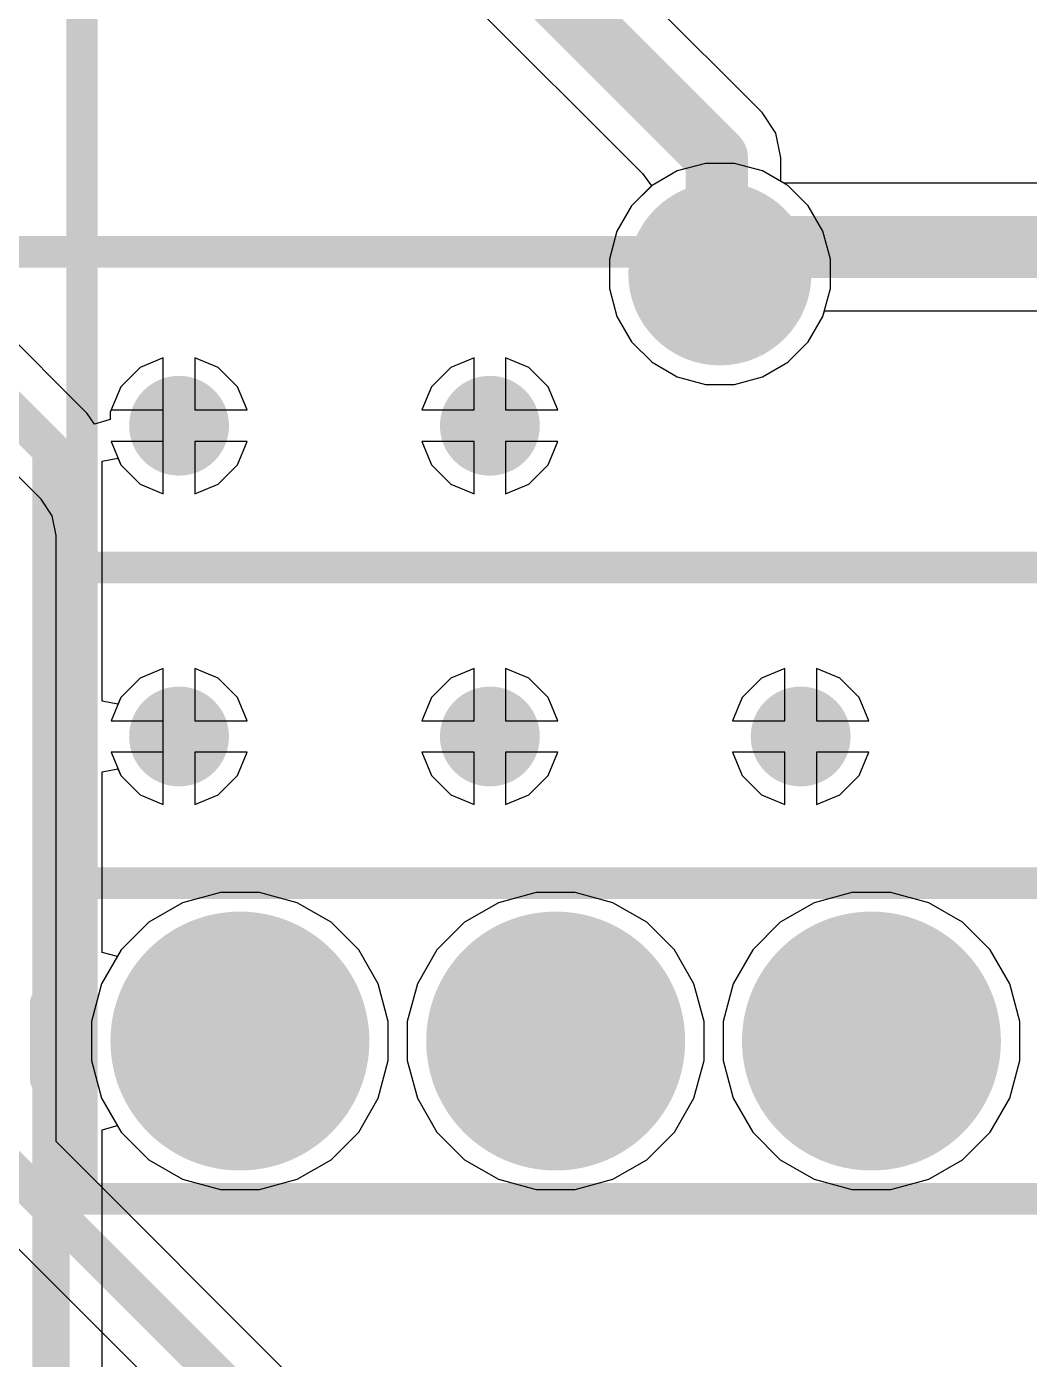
# Model space of a CAD drawing. Header units: inches. Extents: x -0.01 to 4.3, y -0.01 to 7.88.
# Drawn here: x 3.5935 to 3.911, y 7.0862 to 7.5083 of the extents above; entities that cross this region are included whole.
import ezdxf

# ---------------------------------------------------------------- set-up
doc = ezdxf.new("R2010")
doc.units = ezdxf.units.IN
doc.header["$MEASUREMENT"] = 0
for name, color, linetype in [('Bottom Layer', 5, 'Continuous'), ('Bottom Solder', 6, 'Continuous'), ('Multi-Layer', 9, 'Continuous'), ('Pad Holes', 156, 'Continuous'), ('Top Layer', 1, 'Continuous'), ('Top Overlay', 2, 'Continuous'), ('Top Solder', 216, 'Continuous'), ('Via Holes', 16, 'Continuous')]:
    doc.layers.add(name, color=color, linetype=linetype)

# ---------------------------------------------------------------- blocks, each defined once
blk = doc.blocks.new('B___P____31')
at = {"layer": 'Bottom Layer'}
h = blk.add_hatch(color=5, dxfattribs=at)
edge = h.paths.add_edge_path()
edge.add_arc((-0.05, -0.8), 0.037, 0, 360)
h = blk.add_hatch(color=5, dxfattribs=at)
edge = h.paths.add_edge_path()
edge.add_arc((0.05, -0.8), 0.037, 0, 360)
h = blk.add_hatch(color=5, dxfattribs=at)
edge = h.paths.add_edge_path()
edge.add_arc((0.15, -0.8), 0.037, 0, 360)
at = {"layer": 'Bottom Solder'}
h = blk.add_hatch(color=6, dxfattribs=at)
edge = h.paths.add_edge_path()
edge.add_arc((-0.05, -0.8), 0.041, 0, 360)
h = blk.add_hatch(color=6, dxfattribs=at)
edge = h.paths.add_edge_path()
edge.add_arc((0.05, -0.8), 0.041, 0, 360)
h = blk.add_hatch(color=6, dxfattribs=at)
edge = h.paths.add_edge_path()
edge.add_arc((0.15, -0.8), 0.041, 0, 360)
at = {"layer": 'Multi-Layer'}
h = blk.add_hatch(color=9, dxfattribs=at)
edge = h.paths.add_edge_path()
edge.add_arc((-0.05, -0.8), 0.037, 0, 360)
h = blk.add_hatch(color=9, dxfattribs=at)
edge = h.paths.add_edge_path()
edge.add_arc((0.05, -0.8), 0.037, 0, 360)
h = blk.add_hatch(color=9, dxfattribs=at)
edge = h.paths.add_edge_path()
edge.add_arc((0.15, -0.8), 0.037, 0, 360)
at = {"layer": 'Pad Holes'}
h = blk.add_hatch(color=7, dxfattribs=at)
edge = h.paths.add_edge_path()
edge.add_arc((-0.05, -0.8), 0.02, 0, 360)
h = blk.add_hatch(color=7, dxfattribs=at)
edge = h.paths.add_edge_path()
edge.add_arc((0.05, -0.8), 0.02, 0, 360)
h = blk.add_hatch(color=7, dxfattribs=at)
edge = h.paths.add_edge_path()
edge.add_arc((0.15, -0.8), 0.02, 0, 360)
at = {"layer": 'Top Layer'}
h = blk.add_hatch(color=1, dxfattribs=at)
edge = h.paths.add_edge_path()
edge.add_arc((-0.05, -0.8), 0.037, 0, 360)
h = blk.add_hatch(color=1, dxfattribs=at)
edge = h.paths.add_edge_path()
edge.add_arc((0.05, -0.8), 0.037, 0, 360)
h = blk.add_hatch(color=1, dxfattribs=at)
edge = h.paths.add_edge_path()
edge.add_arc((0.15, -0.8), 0.037, 0, 360)
at = {"layer": 'Top Solder'}
h = blk.add_hatch(color=216, dxfattribs=at)
edge = h.paths.add_edge_path()
edge.add_arc((-0.05, -0.8), 0.041, 0, 360)
h = blk.add_hatch(color=216, dxfattribs=at)
edge = h.paths.add_edge_path()
edge.add_arc((0.05, -0.8), 0.041, 0, 360)
h = blk.add_hatch(color=216, dxfattribs=at)
edge = h.paths.add_edge_path()
edge.add_arc((0.15, -0.8), 0.041, 0, 360)
at = {"layer": 'Top Overlay'}
for points in [[(0.2, -0.75, 0.01, 0.01, 0), (-0.2, -0.75, 0.01, 0.01, 0)], [(0.2, -0.75, 0.01, 0.01, 0), (0.2, -1.2, 0.01, 0.01, 0)], [(0.2, -0.85, 0.01, 0.01, 0), (-0.2, -0.85, 0.01, 0.01, 0)], [(0.2, -0.85, 0.01, 0.01, 0), (0.2, -0.95, 0.01, 0.01, 0)], [(0.2, -0.95, 0.01, 0.01, 0), (-0.2, -0.95, 0.01, 0.01, 0)], [(0.4, -1.05, 0.01, 0.01, 0), (-0.4, -1.05, 0.01, 0.01, 0)]]:
    blk.add_lwpolyline(points, format="xyseb", dxfattribs=at)
for points in [[(0.1975, -0.75, 0.005, 0.005, 1), (0.2025, -0.75, 0.005, 0.005, 1)], [(0.1975, -0.75, 0.005, 0.005, 1), (0.2025, -0.75, 0.005, 0.005, 1)], [(0.1975, -0.85, 0.005, 0.005, 1), (0.2025, -0.85, 0.005, 0.005, 1)], [(0.1975, -0.85, 0.005, 0.005, 1), (0.2025, -0.85, 0.005, 0.005, 1)], [(0.1975, -0.95, 0.005, 0.005, 1), (0.2025, -0.95, 0.005, 0.005, 1)], [(0.1975, -0.95, 0.005, 0.005, 1), (0.2025, -0.95, 0.005, 0.005, 1)]]:
    blk.add_lwpolyline(points, format="xyseb", close=True, dxfattribs=at)

msp = doc.modelspace()

# ---------------------------------------------------------------- hatches: boundary and pattern name
at = {"layer": 'Bottom Layer'}
h = msp.add_hatch(color=5, dxfattribs=at)
edge = h.paths.add_edge_path()
edge.add_arc((3.813, 7.43), 0.025, 0, 360)
h = msp.add_hatch(color=5, dxfattribs=at)
edge = h.paths.add_edge_path()
edge.add_arc((3.6417323, 7.3818898), 0.011811, 0, 360)
h = msp.add_hatch(color=5, dxfattribs=at)
edge = h.paths.add_edge_path()
edge.add_arc((3.7401575, 7.3818898), 0.011811, 0, 360)
h = msp.add_hatch(color=5, dxfattribs=at)
edge = h.paths.add_edge_path()
edge.add_arc((3.6417323, 7.2834646), 0.011811, 0, 360)
h = msp.add_hatch(color=5, dxfattribs=at)
edge = h.paths.add_edge_path()
edge.add_arc((3.7401575, 7.2834646), 0.011811, 0, 360)
h = msp.add_hatch(color=5, dxfattribs=at)
edge = h.paths.add_edge_path()
edge.add_arc((3.8385827, 7.2834646), 0.011811, 0, 360)
at = {"layer": 'Bottom Solder'}
h = msp.add_hatch(color=6, dxfattribs=at)
edge = h.paths.add_edge_path()
edge.add_arc((3.813, 7.43), 0.029, 0, 360)
h = msp.add_hatch(color=6, dxfattribs=at)
edge = h.paths.add_edge_path()
edge.add_arc((3.6417323, 7.3818898), 0.015811, 0, 360)
h = msp.add_hatch(color=6, dxfattribs=at)
edge = h.paths.add_edge_path()
edge.add_arc((3.7401575, 7.3818898), 0.015811, 0, 360)
h = msp.add_hatch(color=6, dxfattribs=at)
edge = h.paths.add_edge_path()
edge.add_arc((3.6417323, 7.2834646), 0.015811, 0, 360)
h = msp.add_hatch(color=6, dxfattribs=at)
edge = h.paths.add_edge_path()
edge.add_arc((3.7401575, 7.2834646), 0.015811, 0, 360)
h = msp.add_hatch(color=6, dxfattribs=at)
edge = h.paths.add_edge_path()
edge.add_arc((3.8385827, 7.2834646), 0.015811, 0, 360)
at = {"layer": 'Top Layer'}
h = msp.add_hatch(color=1, dxfattribs=at)
edge = h.paths.add_edge_path()
edge.add_arc((3.813, 7.43), 0.025, 0, 360)
h = msp.add_hatch(color=1, dxfattribs=at)
edge = h.paths.add_edge_path()
edge.add_arc((3.6417323, 7.3818898), 0.011811, 0, 360)
h = msp.add_hatch(color=1, dxfattribs=at)
edge = h.paths.add_edge_path()
edge.add_arc((3.7401575, 7.3818898), 0.011811, 0, 360)
h = msp.add_hatch(color=1, dxfattribs=at)
edge = h.paths.add_edge_path()
edge.add_arc((3.6417323, 7.2834646), 0.011811, 0, 360)
h = msp.add_hatch(color=1, dxfattribs=at)
edge = h.paths.add_edge_path()
edge.add_arc((3.7401575, 7.2834646), 0.011811, 0, 360)
h = msp.add_hatch(color=1, dxfattribs=at)
edge = h.paths.add_edge_path()
edge.add_arc((3.8385827, 7.2834646), 0.011811, 0, 360)
at = {"layer": 'Top Solder'}
h = msp.add_hatch(color=216, dxfattribs=at)
edge = h.paths.add_edge_path()
edge.add_arc((3.813, 7.43), 0.029, 0, 360)
h = msp.add_hatch(color=216, dxfattribs=at)
edge = h.paths.add_edge_path()
edge.add_arc((3.6417323, 7.3818898), 0.015811, 0, 360)
h = msp.add_hatch(color=216, dxfattribs=at)
edge = h.paths.add_edge_path()
edge.add_arc((3.7401575, 7.3818898), 0.015811, 0, 360)
h = msp.add_hatch(color=216, dxfattribs=at)
edge = h.paths.add_edge_path()
edge.add_arc((3.6417323, 7.2834646), 0.015811, 0, 360)
h = msp.add_hatch(color=216, dxfattribs=at)
edge = h.paths.add_edge_path()
edge.add_arc((3.7401575, 7.2834646), 0.015811, 0, 360)
h = msp.add_hatch(color=216, dxfattribs=at)
edge = h.paths.add_edge_path()
edge.add_arc((3.8385827, 7.2834646), 0.015811, 0, 360)
at = {"layer": 'Via Holes'}
h = msp.add_hatch(color=7, dxfattribs=at)
edge = h.paths.add_edge_path()
edge.add_arc((3.813, 7.43), 0.014, 0, 360)
h = msp.add_hatch(color=7, dxfattribs=at)
edge = h.paths.add_edge_path()
edge.add_arc((3.6417323, 7.3818898), 0.0059055, 0, 360)
h = msp.add_hatch(color=7, dxfattribs=at)
edge = h.paths.add_edge_path()
edge.add_arc((3.7401575, 7.3818898), 0.0059055, 0, 360)
h = msp.add_hatch(color=7, dxfattribs=at)
edge = h.paths.add_edge_path()
edge.add_arc((3.6417323, 7.2834646), 0.0059055, 0, 360)
h = msp.add_hatch(color=7, dxfattribs=at)
edge = h.paths.add_edge_path()
edge.add_arc((3.7401575, 7.2834646), 0.0059055, 0, 360)
h = msp.add_hatch(color=7, dxfattribs=at)
edge = h.paths.add_edge_path()
edge.add_arc((3.8385827, 7.2834646), 0.0059055, 0, 360)

# ---------------------------------------------------------------- linework, layer by layer
at = {"layer": 'Bottom Layer'}
for p, q in [((3.8263433, 7.4810866), (3.704096, 7.6033339)), ((3.6814104, 7.5687971), (3.7884626, 7.4617449)), ((3.8307289, 7.4745232), (3.8263433, 7.4810866)), ((3.8322689, 7.466781), (3.8307289, 7.4745232)), ((3.8322689, 7.4592896), (3.8322689, 7.466781)), ((3.7884626, 7.4617449), (3.7913832, 7.4578807)), ((3.8344905, 7.458007), (3.8322689, 7.4592896)), ((3.7913832, 7.4578807), (3.784993, 7.4514905)), ((3.841007, 7.4514905), (3.8344905, 7.458007)), ((3.784993, 7.4514905), (3.7803852, 7.4435095)), ((3.8456148, 7.4435095), (3.841007, 7.4514905)), ((3.7803852, 7.4435095), (3.778, 7.4346078)), ((3.848, 7.4346078), (3.8456148, 7.4435095)), ((3.778, 7.4346078), (3.778, 7.4253922)), ((3.848, 7.4253922), (3.848, 7.4346078)), ((3.778, 7.4253922), (3.7803852, 7.4164905)), ((3.8456148, 7.4164905), (3.848, 7.4253922)), ((3.7803852, 7.4164905), (3.784993, 7.4085095)), ((3.841007, 7.4085095), (3.8456148, 7.4164905)), ((3.5980224, 7.3586444), (3.5445776, 7.4120892)), ((3.784993, 7.4085095), (3.7915095, 7.401993)), ((3.8344905, 7.401993), (3.841007, 7.4085095)), ((3.6293774, 7.4003803), (3.6232418, 7.3942447)), ((3.6367323, 7.4034268), (3.6293774, 7.4003803)), ((3.6367323, 7.3868898), (3.6367323, 7.4034268)), ((3.6540872, 7.4003803), (3.6467323, 7.4034268)), ((3.6467323, 7.4034268), (3.6467323, 7.3868898)), ((3.6602228, 7.3942447), (3.6540872, 7.4003803)), ((3.7278026, 7.4003803), (3.721667, 7.3942447)), ((3.7351575, 7.4034268), (3.7278026, 7.4003803)), ((3.7351575, 7.3868898), (3.7351575, 7.4034268)), ((3.7525124, 7.4003803), (3.7451575, 7.4034268)), ((3.7451575, 7.4034268), (3.7451575, 7.3868898)), ((3.758648, 7.3942447), (3.7525124, 7.4003803)), ((3.7915095, 7.401993), (3.7994905, 7.3973852)), ((3.8265095, 7.3973852), (3.8344905, 7.401993)), ((3.7994905, 7.3973852), (3.8083922, 7.395)), ((3.8176078, 7.395), (3.8265095, 7.3973852)), ((3.6232418, 7.3942447), (3.6201953, 7.3868898)), ((3.6632693, 7.3868898), (3.6602228, 7.3942447)), ((3.721667, 7.3942447), (3.7186205, 7.3868898)), ((3.7616945, 7.3868898), (3.758648, 7.3942447)), ((3.8083922, 7.395), (3.8176078, 7.395)), ((3.6201953, 7.3868898), (3.6367323, 7.3868898)), ((3.6467323, 7.3868898), (3.6632693, 7.3868898)), ((3.7186205, 7.3868898), (3.7351575, 7.3868898)), ((3.7451575, 7.3868898), (3.7616945, 7.3868898)), ((3.6367323, 7.3768898), (3.6201953, 7.3768898)), ((3.6201953, 7.3768898), (3.6232418, 7.3695349)), ((3.6367323, 7.3603528), (3.6367323, 7.3768898)), ((3.6632693, 7.3768898), (3.6467323, 7.3768898)), ((3.6467323, 7.3768898), (3.6467323, 7.3603528)), ((3.6602228, 7.3695349), (3.6632693, 7.3768898)), ((3.7351575, 7.3768898), (3.7186205, 7.3768898)), ((3.7186205, 7.3768898), (3.721667, 7.3695349)), ((3.7351575, 7.3603528), (3.7351575, 7.3768898)), ((3.7616945, 7.3768898), (3.7451575, 7.3768898)), ((3.7451575, 7.3768898), (3.7451575, 7.3603528)), ((3.758648, 7.3695349), (3.7616945, 7.3768898)), ((3.6232418, 7.3695349), (3.6293774, 7.3633993)), ((3.6540872, 7.3633993), (3.6602228, 7.3695349)), ((3.721667, 7.3695349), (3.7278026, 7.3633993)), ((3.7525124, 7.3633993), (3.758648, 7.3695349)), ((3.6293774, 7.3633993), (3.6367323, 7.3603528)), ((3.6467323, 7.3603528), (3.6540872, 7.3633993)), ((3.7278026, 7.3633993), (3.7351575, 7.3603528)), ((3.7451575, 7.3603528), (3.7525124, 7.3633993)), ((3.6015378, 7.3533832), (3.5980224, 7.3586444)), ((3.6027723, 7.3471772), (3.6015378, 7.3533832)), ((3.6027723, 7.1551621), (3.6027723, 7.3471772)), ((3.6367323, 7.3050016), (3.6293774, 7.3019551)), ((3.6367323, 7.2884646), (3.6367323, 7.3050016)), ((3.6540872, 7.3019551), (3.6467323, 7.3050016)), ((3.6467323, 7.3050016), (3.6467323, 7.2884646)), ((3.7351575, 7.3050016), (3.7278026, 7.3019551)), ((3.7351575, 7.2884646), (3.7351575, 7.3050016)), ((3.7525124, 7.3019551), (3.7451575, 7.3050016)), ((3.7451575, 7.3050016), (3.7451575, 7.2884646)), ((3.8335827, 7.3050016), (3.8262278, 7.3019551)), ((3.8335827, 7.2884646), (3.8335827, 7.3050016)), ((3.8509376, 7.3019551), (3.8435827, 7.3050016)), ((3.8435827, 7.3050016), (3.8435827, 7.2884646)), ((3.6293774, 7.3019551), (3.6232418, 7.2958195)), ((3.6602228, 7.2958195), (3.6540872, 7.3019551)), ((3.7278026, 7.3019551), (3.721667, 7.2958195)), ((3.758648, 7.2958195), (3.7525124, 7.3019551)), ((3.8262278, 7.3019551), (3.8200922, 7.2958195)), ((3.8570732, 7.2958195), (3.8509376, 7.3019551)), ((3.6232418, 7.2958195), (3.6201953, 7.2884646)), ((3.6632693, 7.2884646), (3.6602228, 7.2958195)), ((3.721667, 7.2958195), (3.7186205, 7.2884646)), ((3.7616945, 7.2884646), (3.758648, 7.2958195)), ((3.8200922, 7.2958195), (3.8170457, 7.2884646)), ((3.8601197, 7.2884646), (3.8570732, 7.2958195)), ((3.6201953, 7.2884646), (3.6367323, 7.2884646)), ((3.6467323, 7.2884646), (3.6632693, 7.2884646)), ((3.7186205, 7.2884646), (3.7351575, 7.2884646)), ((3.7451575, 7.2884646), (3.7616945, 7.2884646)), ((3.8170457, 7.2884646), (3.8335827, 7.2884646)), ((3.8435827, 7.2884646), (3.8601197, 7.2884646)), ((3.6367323, 7.2784646), (3.6201953, 7.2784646)), ((3.6201953, 7.2784646), (3.6232418, 7.2711097)), ((3.6367323, 7.2619276), (3.6367323, 7.2784646)), ((3.6632693, 7.2784646), (3.6467323, 7.2784646)), ((3.6467323, 7.2784646), (3.6467323, 7.2619276)), ((3.6602228, 7.2711097), (3.6632693, 7.2784646)), ((3.7351575, 7.2784646), (3.7186205, 7.2784646)), ((3.7186205, 7.2784646), (3.721667, 7.2711097)), ((3.7351575, 7.2619276), (3.7351575, 7.2784646)), ((3.7616945, 7.2784646), (3.7451575, 7.2784646)), ((3.7451575, 7.2784646), (3.7451575, 7.2619276)), ((3.758648, 7.2711097), (3.7616945, 7.2784646)), ((3.8335827, 7.2784646), (3.8170457, 7.2784646)), ((3.8170457, 7.2784646), (3.8200922, 7.2711097)), ((3.8335827, 7.2619276), (3.8335827, 7.2784646)), ((3.8601197, 7.2784646), (3.8435827, 7.2784646)), ((3.8435827, 7.2784646), (3.8435827, 7.2619276)), ((3.8570732, 7.2711097), (3.8601197, 7.2784646)), ((3.6232418, 7.2711097), (3.6293774, 7.2649741)), ((3.6540872, 7.2649741), (3.6602228, 7.2711097)), ((3.721667, 7.2711097), (3.7278026, 7.2649741)), ((3.7525124, 7.2649741), (3.758648, 7.2711097)), ((3.8200922, 7.2711097), (3.8262278, 7.2649741)), ((3.8509376, 7.2649741), (3.8570732, 7.2711097)), ((3.6293774, 7.2649741), (3.6367323, 7.2619276)), ((3.6467323, 7.2619276), (3.6540872, 7.2649741)), ((3.7278026, 7.2649741), (3.7351575, 7.2619276)), ((3.7451575, 7.2619276), (3.7525124, 7.2649741)), ((3.8262278, 7.2649741), (3.8335827, 7.2619276)), ((3.8435827, 7.2619276), (3.8509376, 7.2649741)), ((3.6428587, 7.2307971), (3.6321413, 7.2246094)), ((3.6548123, 7.234), (3.6428587, 7.2307971)), ((3.6671877, 7.234), (3.6548123, 7.234)), ((3.6791413, 7.2307971), (3.6671877, 7.234)), ((3.6898587, 7.2246094), (3.6791413, 7.2307971)), ((3.7428587, 7.2307971), (3.7321413, 7.2246094)), ((3.7548123, 7.234), (3.7428587, 7.2307971)), ((3.7671877, 7.234), (3.7548123, 7.234)), ((3.7791413, 7.2307971), (3.7671877, 7.234)), ((3.7898587, 7.2246094), (3.7791413, 7.2307971)), ((3.8428587, 7.2307971), (3.8321413, 7.2246094)), ((3.8548123, 7.234), (3.8428587, 7.2307971)), ((3.8671877, 7.234), (3.8548123, 7.234)), ((3.8791413, 7.2307971), (3.8671877, 7.234)), ((3.8898587, 7.2246094), (3.8791413, 7.2307971)), ((3.6321413, 7.2246094), (3.6233906, 7.2158587)), ((3.6986094, 7.2158587), (3.6898587, 7.2246094)), ((3.7321413, 7.2246094), (3.7233906, 7.2158587)), ((3.7986094, 7.2158587), (3.7898587, 7.2246094)), ((3.8321413, 7.2246094), (3.8233906, 7.2158587)), ((3.8986094, 7.2158587), (3.8898587, 7.2246094)), ((3.6233906, 7.2158587), (3.6172029, 7.2051413)), ((3.7047971, 7.2051413), (3.6986094, 7.2158587)), ((3.7233906, 7.2158587), (3.7172029, 7.2051413)), ((3.8047971, 7.2051413), (3.7986094, 7.2158587)), ((3.8233906, 7.2158587), (3.8172029, 7.2051413)), ((3.9047971, 7.2051413), (3.8986094, 7.2158587)), ((3.6172029, 7.2051413), (3.614, 7.1931877)), ((3.708, 7.1931877), (3.7047971, 7.2051413)), ((3.7172029, 7.2051413), (3.714, 7.1931877)), ((3.808, 7.1931877), (3.8047971, 7.2051413)), ((3.8172029, 7.2051413), (3.814, 7.1931877)), ((3.908, 7.1931877), (3.9047971, 7.2051413)), ((3.614, 7.1931877), (3.614, 7.1808123)), ((3.708, 7.1808123), (3.708, 7.1931877)), ((3.714, 7.1931877), (3.714, 7.1808123)), ((3.808, 7.1808123), (3.808, 7.1931877)), ((3.814, 7.1931877), (3.814, 7.1808123)), ((3.908, 7.1808123), (3.908, 7.1931877)), ((3.614, 7.1808123), (3.6172029, 7.1688587)), ((3.7047971, 7.1688587), (3.708, 7.1808123)), ((3.714, 7.1808123), (3.7172029, 7.1688587)), ((3.8047971, 7.1688587), (3.808, 7.1808123)), ((3.814, 7.1808123), (3.8172029, 7.1688587)), ((3.9047971, 7.1688587), (3.908, 7.1808123)), ((3.6172029, 7.1688587), (3.6233906, 7.1581413)), ((3.6986094, 7.1581413), (3.7047971, 7.1688587)), ((3.7172029, 7.1688587), (3.7233906, 7.1581413)), ((3.7986094, 7.1581413), (3.8047971, 7.1688587)), ((3.8172029, 7.1688587), (3.8233906, 7.1581413)), ((3.8986094, 7.1581413), (3.9047971, 7.1688587)), ((3.7201444, 7.03779), (3.6027723, 7.1551621)), ((3.6233906, 7.1581413), (3.6321413, 7.1493906)), ((3.6898587, 7.1493906), (3.6986094, 7.1581413)), ((3.7233906, 7.1581413), (3.7321413, 7.1493906)), ((3.7898587, 7.1493906), (3.7986094, 7.1581413)), ((3.8233906, 7.1581413), (3.8321413, 7.1493906)), ((3.8898587, 7.1493906), (3.8986094, 7.1581413)), ((3.6321413, 7.1493906), (3.6428587, 7.1432029)), ((3.6791413, 7.1432029), (3.6898587, 7.1493906)), ((3.7321413, 7.1493906), (3.7428587, 7.1432029)), ((3.7791413, 7.1432029), (3.7898587, 7.1493906)), ((3.8321413, 7.1493906), (3.8428587, 7.1432029)), ((3.8791413, 7.1432029), (3.8898587, 7.1493906)), ((3.6428587, 7.1432029), (3.6548123, 7.14)), ((3.6671877, 7.14), (3.6791413, 7.1432029)), ((3.7428587, 7.1432029), (3.7548123, 7.14)), ((3.7671877, 7.14), (3.7791413, 7.1432029)), ((3.8428587, 7.1432029), (3.8548123, 7.14)), ((3.8671877, 7.14), (3.8791413, 7.1432029)), ((3.6548123, 7.14), (3.6671877, 7.14)), ((3.7548123, 7.14), (3.7671877, 7.14)), ((3.8548123, 7.14), (3.8671877, 7.14)), ((3.575088, 7.1369776), (3.698942, 7.0131236))]:
    msp.add_line(p, q, dxfattribs=at)
for points in [[(3.6897904, 7.5890283, 0.019685, 0.019685, 0), (3.8120377, 7.466781, 0.019685, 0.019685, 0)], [(3.8120377, 7.4309623, 0.019685, 0.019685, 0), (3.8120377, 7.466781, 0.019685, 0.019685, 0)], [(3.8120377, 7.4309623, 0.019685, 0.019685, 0), (3.813, 7.43, 0.019685, 0.019685, 0)], [(3.5865552, 7.1484448, 0.011811, 0.011811, 0), (3.73, 7.005, 0.011811, 0.011811, 0)]]:
    msp.add_lwpolyline(points, format="xyseb", dxfattribs=at)
for points in [[(3.8071165, 7.466781, 0.0098425, 0.0098425, 1), (3.8169589, 7.466781, 0.0098425, 0.0098425, 1)], [(3.8071165, 7.466781, 0.0098425, 0.0098425, 1), (3.8169589, 7.466781, 0.0098425, 0.0098425, 1)], [(3.8071165, 7.4309623, 0.0098425, 0.0098425, 1), (3.8169589, 7.4309623, 0.0098425, 0.0098425, 1)], [(3.8071165, 7.4309623, 0.0098425, 0.0098425, 1), (3.8169589, 7.4309623, 0.0098425, 0.0098425, 1)], [(3.8080788, 7.43, 0.0098425, 0.0098425, 1), (3.8179212, 7.43, 0.0098425, 0.0098425, 1)]]:
    msp.add_lwpolyline(points, format="xyseb", close=True, dxfattribs=at)
at = {"layer": 'Top Layer'}
for p, q in [((3.6126167, 7.3858082), (3.5049577, 7.4934672)), ((3.8083922, 7.465), (3.7994905, 7.4626148)), ((3.8176078, 7.465), (3.8083922, 7.465)), ((3.8265095, 7.4626148), (3.8176078, 7.465)), ((3.7994905, 7.4626148), (3.7915095, 7.458007)), ((3.8332256, 7.4587373), (3.8265095, 7.4626148)), ((4.1007941, 7.4587373), (3.8332256, 7.4587373)), ((3.7915095, 7.458007), (3.784993, 7.4514905)), ((3.784993, 7.4514905), (3.7803852, 7.4435095)), ((3.7803852, 7.4435095), (3.778, 7.4346078)), ((3.778, 7.4346078), (3.778, 7.4253922)), ((3.778, 7.4253922), (3.7803852, 7.4164905)), ((3.7803852, 7.4164905), (3.784993, 7.4085095)), ((3.841007, 7.4085095), (3.8456148, 7.4164905)), ((3.8456148, 7.4164905), (3.8460929, 7.4182749)), ((3.8460929, 7.4182749), (4.0924141, 7.4182749)), ((3.784993, 7.4085095), (3.7915095, 7.401993)), ((3.8344905, 7.401993), (3.841007, 7.4085095)), ((3.6293774, 7.4003803), (3.6232418, 7.3942447)), ((3.6367323, 7.4034268), (3.6293774, 7.4003803)), ((3.6367323, 7.3818898), (3.6367323, 7.4034268)), ((3.6540872, 7.4003803), (3.6467323, 7.4034268)), ((3.6467323, 7.4034268), (3.6467323, 7.3868898)), ((3.6602228, 7.3942447), (3.6540872, 7.4003803)), ((3.7278026, 7.4003803), (3.721667, 7.3942447)), ((3.7351575, 7.4034268), (3.7278026, 7.4003803)), ((3.7351575, 7.3868898), (3.7351575, 7.4034268)), ((3.7525124, 7.4003803), (3.7451575, 7.4034268)), ((3.7451575, 7.4034268), (3.7451575, 7.3868898)), ((3.758648, 7.3942447), (3.7525124, 7.4003803)), ((3.7915095, 7.401993), (3.7994905, 7.3973852)), ((3.8265095, 7.3973852), (3.8344905, 7.401993)), ((3.7994905, 7.3973852), (3.8083922, 7.395)), ((3.8176078, 7.395), (3.8265095, 7.3973852)), ((3.6232418, 7.3942447), (3.6199213, 7.3862283)), ((3.6632693, 7.3868898), (3.6602228, 7.3942447)), ((3.721667, 7.3942447), (3.7186205, 7.3868898)), ((3.7616945, 7.3868898), (3.758648, 7.3942447)), ((3.8083922, 7.395), (3.8176078, 7.395)), ((3.6149213, 7.3823592), (3.6126167, 7.3858082)), ((3.6199213, 7.3838759), (3.6149213, 7.3823592)), ((3.6199213, 7.3862283), (3.6199213, 7.3838759)), ((3.6467323, 7.3868898), (3.6632693, 7.3868898)), ((3.7186205, 7.3868898), (3.7351575, 7.3868898)), ((3.7451575, 7.3868898), (3.7616945, 7.3868898)), ((3.6367323, 7.3603528), (3.6367323, 7.3818898)), ((3.6632693, 7.3768898), (3.6467323, 7.3768898)), ((3.6467323, 7.3768898), (3.6467323, 7.3603528)), ((3.6602228, 7.3695349), (3.6632693, 7.3768898)), ((3.7351575, 7.3768898), (3.7186205, 7.3768898)), ((3.7186205, 7.3768898), (3.721667, 7.3695349)), ((3.7351575, 7.3603528), (3.7351575, 7.3768898)), ((3.7616945, 7.3768898), (3.7451575, 7.3768898)), ((3.7451575, 7.3768898), (3.7451575, 7.3603528)), ((3.758648, 7.3695349), (3.7616945, 7.3768898)), ((3.6173666, 7.3706532), (3.6223666, 7.3716478)), ((3.6173666, 7.2947012), (3.6173666, 7.3706532)), ((3.6223666, 7.3716478), (3.6232418, 7.3695349)), ((3.6232418, 7.3695349), (3.6293774, 7.3633993)), ((3.6540872, 7.3633993), (3.6602228, 7.3695349)), ((3.721667, 7.3695349), (3.7278026, 7.3633993)), ((3.7525124, 7.3633993), (3.758648, 7.3695349)), ((3.6293774, 7.3633993), (3.6367323, 7.3603528)), ((3.6467323, 7.3603528), (3.6540872, 7.3633993)), ((3.7278026, 7.3633993), (3.7351575, 7.3603528)), ((3.7451575, 7.3603528), (3.7525124, 7.3633993)), ((3.6367323, 7.3050016), (3.6293774, 7.3019551)), ((3.6367323, 7.2834646), (3.6367323, 7.3050016)), ((3.6540872, 7.3019551), (3.6467323, 7.3050016)), ((3.6467323, 7.3050016), (3.6467323, 7.2884646)), ((3.7351575, 7.3050016), (3.7278026, 7.3019551)), ((3.7351575, 7.2884646), (3.7351575, 7.3050016)), ((3.7525124, 7.3019551), (3.7451575, 7.3050016)), ((3.7451575, 7.3050016), (3.7451575, 7.2884646)), ((3.8335827, 7.3050016), (3.8262278, 7.3019551)), ((3.8335827, 7.2884646), (3.8335827, 7.3050016)), ((3.8509376, 7.3019551), (3.8435827, 7.3050016)), ((3.8435827, 7.3050016), (3.8435827, 7.2884646)), ((3.6293774, 7.3019551), (3.6232418, 7.2958195)), ((3.6602228, 7.2958195), (3.6540872, 7.3019551)), ((3.7278026, 7.3019551), (3.721667, 7.2958195)), ((3.758648, 7.2958195), (3.7525124, 7.3019551)), ((3.8262278, 7.3019551), (3.8200922, 7.2958195)), ((3.8570732, 7.2958195), (3.8509376, 7.3019551)), ((3.6223666, 7.2937066), (3.6173666, 7.2947012)), ((3.6232418, 7.2958195), (3.6223666, 7.2937066)), ((3.6632693, 7.2884646), (3.6602228, 7.2958195)), ((3.721667, 7.2958195), (3.7186205, 7.2884646)), ((3.7616945, 7.2884646), (3.758648, 7.2958195)), ((3.8200922, 7.2958195), (3.8170457, 7.2884646)), ((3.8601197, 7.2884646), (3.8570732, 7.2958195)), ((3.6467323, 7.2884646), (3.6632693, 7.2884646)), ((3.7186205, 7.2884646), (3.7351575, 7.2884646)), ((3.7451575, 7.2884646), (3.7616945, 7.2884646)), ((3.8170457, 7.2884646), (3.8335827, 7.2884646)), ((3.8435827, 7.2884646), (3.8601197, 7.2884646)), ((3.6367323, 7.2619276), (3.6367323, 7.2834646)), ((3.6632693, 7.2784646), (3.6467323, 7.2784646)), ((3.6467323, 7.2784646), (3.6467323, 7.2619276)), ((3.6602228, 7.2711097), (3.6632693, 7.2784646)), ((3.7351575, 7.2784646), (3.7186205, 7.2784646)), ((3.7186205, 7.2784646), (3.721667, 7.2711097)), ((3.7351575, 7.2619276), (3.7351575, 7.2784646)), ((3.7616945, 7.2784646), (3.7451575, 7.2784646)), ((3.7451575, 7.2784646), (3.7451575, 7.2619276)), ((3.758648, 7.2711097), (3.7616945, 7.2784646)), ((3.8335827, 7.2784646), (3.8170457, 7.2784646)), ((3.8170457, 7.2784646), (3.8200922, 7.2711097)), ((3.8335827, 7.2619276), (3.8335827, 7.2784646)), ((3.8601197, 7.2784646), (3.8435827, 7.2784646)), ((3.8435827, 7.2784646), (3.8435827, 7.2619276)), ((3.8570732, 7.2711097), (3.8601197, 7.2784646)), ((3.6173662, 7.272229), (3.6223662, 7.2732235)), ((3.6223662, 7.2732235), (3.6232418, 7.2711097)), ((3.6173662, 7.2150835), (3.6173662, 7.272229)), ((3.6232418, 7.2711097), (3.6293774, 7.2649741)), ((3.6540872, 7.2649741), (3.6602228, 7.2711097)), ((3.721667, 7.2711097), (3.7278026, 7.2649741)), ((3.7525124, 7.2649741), (3.758648, 7.2711097)), ((3.8200922, 7.2711097), (3.8262278, 7.2649741)), ((3.8509376, 7.2649741), (3.8570732, 7.2711097)), ((3.6293774, 7.2649741), (3.6367323, 7.2619276)), ((3.6467323, 7.2619276), (3.6540872, 7.2649741)), ((3.7278026, 7.2649741), (3.7351575, 7.2619276)), ((3.7451575, 7.2619276), (3.7525124, 7.2649741)), ((3.8262278, 7.2649741), (3.8335827, 7.2619276)), ((3.8435827, 7.2619276), (3.8509376, 7.2649741)), ((3.6428587, 7.2307971), (3.6321413, 7.2246094)), ((3.6548123, 7.234), (3.6428587, 7.2307971)), ((3.6671877, 7.234), (3.6548123, 7.234)), ((3.6791413, 7.2307971), (3.6671877, 7.234)), ((3.6898587, 7.2246094), (3.6791413, 7.2307971)), ((3.7428587, 7.2307971), (3.7321413, 7.2246094)), ((3.7548123, 7.234), (3.7428587, 7.2307971)), ((3.7671877, 7.234), (3.7548123, 7.234)), ((3.7791413, 7.2307971), (3.7671877, 7.234)), ((3.7898587, 7.2246094), (3.7791413, 7.2307971)), ((3.8428587, 7.2307971), (3.8321413, 7.2246094)), ((3.8548123, 7.234), (3.8428587, 7.2307971)), ((3.8671877, 7.234), (3.8548123, 7.234)), ((3.8791413, 7.2307971), (3.8671877, 7.234)), ((3.8898587, 7.2246094), (3.8791413, 7.2307971)), ((3.6321413, 7.2246094), (3.6233906, 7.2158587)), ((3.6986094, 7.2158587), (3.6898587, 7.2246094)), ((3.7321413, 7.2246094), (3.7233906, 7.2158587)), ((3.7986094, 7.2158587), (3.7898587, 7.2246094)), ((3.8321413, 7.2246094), (3.8233906, 7.2158587)), ((3.8986094, 7.2158587), (3.8898587, 7.2246094)), ((3.6221959, 7.2137894), (3.6173662, 7.2150835)), ((3.6233906, 7.2158587), (3.6221959, 7.2137894)), ((3.7047971, 7.2051413), (3.6986094, 7.2158587)), ((3.7233906, 7.2158587), (3.7172029, 7.2051413)), ((3.8047971, 7.2051413), (3.7986094, 7.2158587)), ((3.8233906, 7.2158587), (3.8172029, 7.2051413)), ((3.9047971, 7.2051413), (3.8986094, 7.2158587)), ((3.708, 7.1931877), (3.7047971, 7.2051413)), ((3.7172029, 7.2051413), (3.714, 7.1931877)), ((3.808, 7.1931877), (3.8047971, 7.2051413)), ((3.8172029, 7.2051413), (3.814, 7.1931877)), ((3.908, 7.1931877), (3.9047971, 7.2051413)), ((3.708, 7.1808123), (3.708, 7.1931877)), ((3.714, 7.1931877), (3.714, 7.1808123)), ((3.808, 7.1808123), (3.808, 7.1931877)), ((3.814, 7.1931877), (3.814, 7.1808123)), ((3.908, 7.1808123), (3.908, 7.1931877)), ((3.7047971, 7.1688587), (3.708, 7.1808123)), ((3.714, 7.1808123), (3.7172029, 7.1688587)), ((3.8047971, 7.1688587), (3.808, 7.1808123)), ((3.814, 7.1808123), (3.8172029, 7.1688587)), ((3.9047971, 7.1688587), (3.908, 7.1808123)), ((3.6986094, 7.1581413), (3.7047971, 7.1688587)), ((3.7172029, 7.1688587), (3.7233906, 7.1581413)), ((3.7986094, 7.1581413), (3.8047971, 7.1688587)), ((3.8172029, 7.1688587), (3.8233906, 7.1581413)), ((3.8986094, 7.1581413), (3.9047971, 7.1688587)), ((3.6173666, 7.1589159), (3.6221963, 7.16021)), ((3.6221963, 7.16021), (3.6233906, 7.1581413)), ((3.6173666, 7.074806), (3.6173666, 7.1589159)), ((3.6233906, 7.1581413), (3.6321413, 7.1493906)), ((3.6898587, 7.1493906), (3.6986094, 7.1581413)), ((3.7233906, 7.1581413), (3.7321413, 7.1493906)), ((3.7898587, 7.1493906), (3.7986094, 7.1581413)), ((3.8233906, 7.1581413), (3.8321413, 7.1493906)), ((3.8898587, 7.1493906), (3.8986094, 7.1581413)), ((3.6321413, 7.1493906), (3.6428587, 7.1432029)), ((3.6791413, 7.1432029), (3.6898587, 7.1493906)), ((3.7321413, 7.1493906), (3.7428587, 7.1432029)), ((3.7791413, 7.1432029), (3.7898587, 7.1493906)), ((3.8321413, 7.1493906), (3.8428587, 7.1432029)), ((3.8791413, 7.1432029), (3.8898587, 7.1493906)), ((3.6428587, 7.1432029), (3.6548123, 7.14)), ((3.6671877, 7.14), (3.6791413, 7.1432029)), ((3.7428587, 7.1432029), (3.7548123, 7.14)), ((3.7671877, 7.14), (3.7791413, 7.1432029)), ((3.8428587, 7.1432029), (3.8548123, 7.14)), ((3.8671877, 7.14), (3.8791413, 7.1432029)), ((3.6548123, 7.14), (3.6671877, 7.14)), ((3.7548123, 7.14), (3.7671877, 7.14)), ((3.8548123, 7.14), (3.8671877, 7.14))]:
    msp.add_line(p, q, dxfattribs=at)
for points in [[(3.4934905, 7.482, 0.011811, 0.011811, 0), (3.6011495, 7.374341, 0.011811, 0.011811, 0)], [(3.8212032, 7.43, 0.019685, 0.019685, 0), (3.8297093, 7.4385061, 0.019685, 0.019685, 0)], [(3.8297093, 7.4385061, 0.019685, 0.019685, 0), (4.1007941, 7.4385061, 0.019685, 0.019685, 0)], [(3.813, 7.43, 0.019685, 0.019685, 0), (3.8212032, 7.43, 0.019685, 0.019685, 0)], [(3.6011495, 7.2751125, 0.011811, 0.011811, 0), (3.6011495, 7.374341, 0.011811, 0.011811, 0)], [(3.6011491, 7.2751121, 0.011811, 0.011811, 0), (3.6011495, 7.2751125, 0.011811, 0.011811, 0)], [(3.6011491, 7.1996592, 0.011811, 0.011811, 0), (3.6011491, 7.2751121, 0.011811, 0.011811, 0)], [(3.600378, 7.1988881, 0.011811, 0.011811, 0), (3.6011491, 7.1996592, 0.011811, 0.011811, 0)], [(3.600378, 7.1751124, 0.011811, 0.011811, 0), (3.600378, 7.1988881, 0.011811, 0.011811, 0)], [(3.600378, 7.1751124, 0.011811, 0.011811, 0), (3.6011495, 7.1743409, 0.011811, 0.011811, 0)], [(3.6011495, 7.0680887, 0.011811, 0.011811, 0), (3.6011495, 7.1743409, 0.011811, 0.011811, 0)]]:
    msp.add_lwpolyline(points, format="xyseb", dxfattribs=at)
for points in [[(3.8247881, 7.4385061, 0.0098425, 0.0098425, 1), (3.8346305, 7.4385061, 0.0098425, 0.0098425, 1)], [(3.8247881, 7.4385061, 0.0098425, 0.0098425, 1), (3.8346305, 7.4385061, 0.0098425, 0.0098425, 1)], [(3.8080788, 7.43, 0.0098425, 0.0098425, 1), (3.8179212, 7.43, 0.0098425, 0.0098425, 1)], [(3.816282, 7.43, 0.0098425, 0.0098425, 1), (3.8261244, 7.43, 0.0098425, 0.0098425, 1)], [(3.816282, 7.43, 0.0098425, 0.0098425, 1), (3.8261244, 7.43, 0.0098425, 0.0098425, 1)], [(3.5981968, 7.374341, 0.0059055, 0.0059055, 1), (3.6041022, 7.374341, 0.0059055, 0.0059055, 1)], [(3.5981968, 7.374341, 0.0059055, 0.0059055, 1), (3.6041022, 7.374341, 0.0059055, 0.0059055, 1)], [(3.5981964, 7.2751121, 0.0059055, 0.0059055, 1), (3.6041018, 7.2751121, 0.0059055, 0.0059055, 1)], [(3.5981964, 7.2751121, 0.0059055, 0.0059055, 1), (3.6041018, 7.2751121, 0.0059055, 0.0059055, 1)], [(3.5981968, 7.2751125, 0.0059055, 0.0059055, 1), (3.6041022, 7.2751125, 0.0059055, 0.0059055, 1)], [(3.5981968, 7.2751125, 0.0059055, 0.0059055, 1), (3.6041022, 7.2751125, 0.0059055, 0.0059055, 1)], [(3.5981964, 7.1996592, 0.0059055, 0.0059055, 1), (3.6041018, 7.1996592, 0.0059055, 0.0059055, 1)], [(3.5981964, 7.1996592, 0.0059055, 0.0059055, 1), (3.6041018, 7.1996592, 0.0059055, 0.0059055, 1)], [(3.5974253, 7.1988881, 0.0059055, 0.0059055, 1), (3.6033307, 7.1988881, 0.0059055, 0.0059055, 1)], [(3.5974253, 7.1988881, 0.0059055, 0.0059055, 1), (3.6033307, 7.1988881, 0.0059055, 0.0059055, 1)], [(3.5974253, 7.1751124, 0.0059055, 0.0059055, 1), (3.6033307, 7.1751124, 0.0059055, 0.0059055, 1)], [(3.5974253, 7.1751124, 0.0059055, 0.0059055, 1), (3.6033307, 7.1751124, 0.0059055, 0.0059055, 1)], [(3.5981968, 7.1743409, 0.0059055, 0.0059055, 1), (3.6041022, 7.1743409, 0.0059055, 0.0059055, 1)], [(3.5981968, 7.1743409, 0.0059055, 0.0059055, 1), (3.6041022, 7.1743409, 0.0059055, 0.0059055, 1)]]:
    msp.add_lwpolyline(points, format="xyseb", close=True, dxfattribs=at)

# ---------------------------------------------------------------- block references
at = {"rotation": 180}
msp.add_blockref('B___P____31', (3.811, 6.387), dxfattribs=at)

doc.saveas('drawing.dxf')
